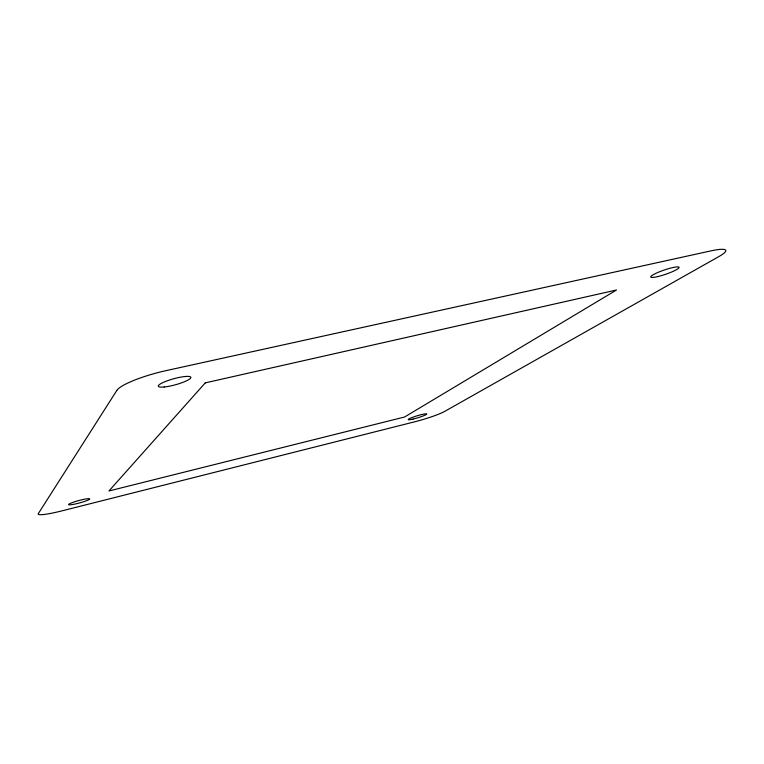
<?xml version="1.0" encoding="UTF-8"?>
<svg xmlns="http://www.w3.org/2000/svg" width="764" height="764" viewBox="0 0 764 764"><rect width="100%" height="100%" fill="white"/><g stroke="black" fill="none" stroke-linecap="round" stroke-linejoin="round"><path stroke-width="1.15" d="M116.816 390.442L38.295 513.666A27.189 3.085 -15.1 0 0 61.693 510.925L414.919 421.747A23.951 2.55 -16.9 0 0 444.638 411.424L718.838 256.589A37.952 5.654 -19.1 0 0 710.692 250.926L166.199 370.607A43.166 8.165 -15.1 0 0 116.816 390.442M205.277 382.869L108.946 490.975L404.567 417.01L616.519 289.995L205.277 382.869M657.871 276.568A14.965 2.235 -18.9 0 0 679.091 267.41A14.965 2.235 -18.9 0 0 657.775 272.509A14.965 2.235 -18.9 0 0 657.871 276.568M413.037 419.083A9.693 1.05 -16.9 0 0 426.713 413.983A9.693 1.05 -16.9 0 0 412.57 417.325A9.693 1.05 -16.9 0 0 413.037 419.083M164.155 386.995A16.875 3.132 -15.3 0 0 190.637 378.075A16.875 3.132 -15.3 0 0 168.93 380.205A16.875 3.132 -15.3 0 0 164.155 386.995M72.962 504.45A10.916 1.251 -15.1 0 0 89.655 499.093A10.916 1.251 -15.1 0 0 74.901 501.7A10.916 1.251 -15.1 0 0 72.962 504.45"/></g></svg>
